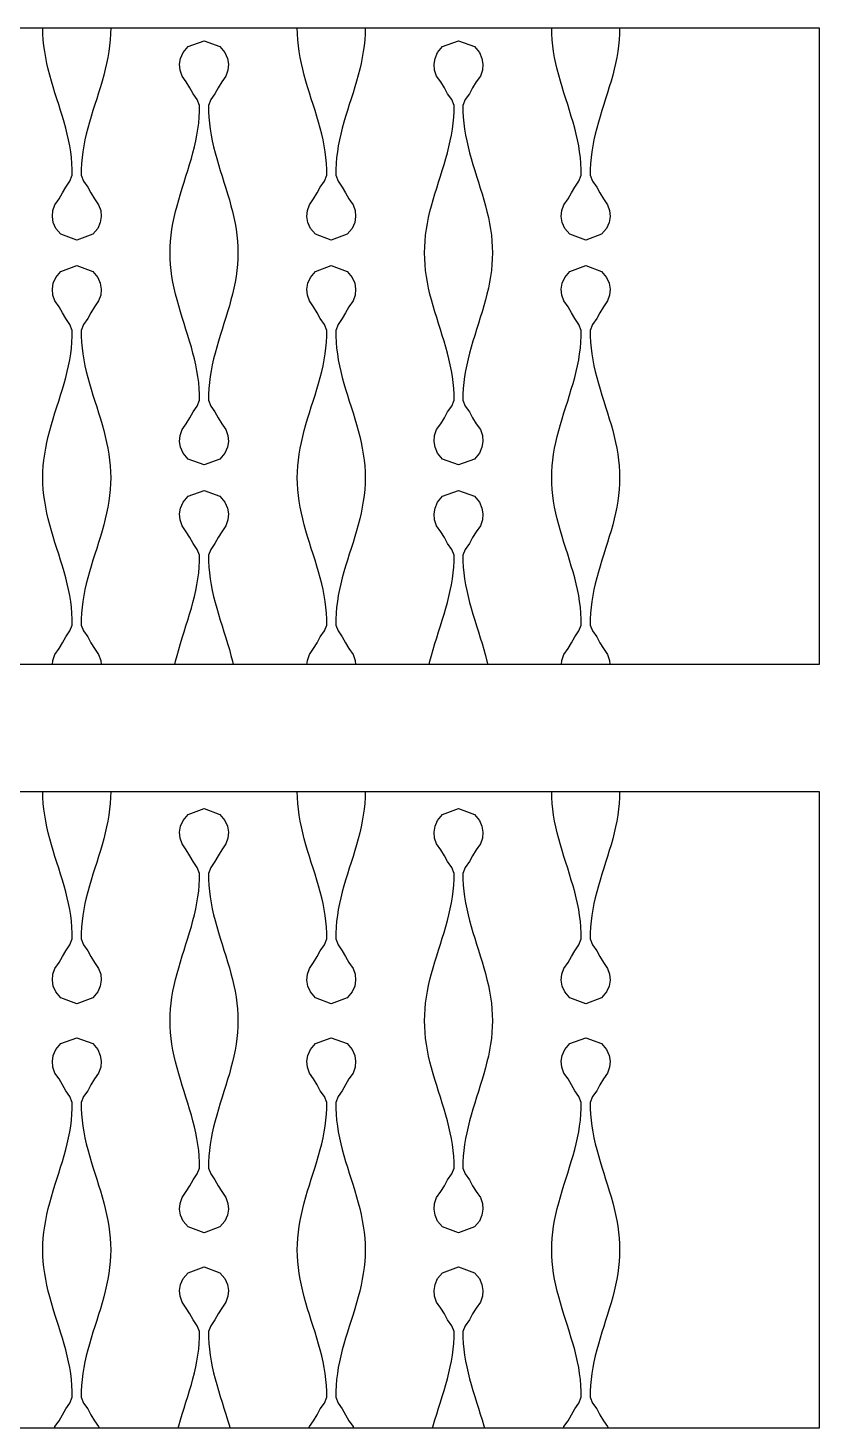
# Model space of a CAD drawing. Header units: millimetres. Extents: x 0 to 70, y 0 to 174.
# Drawn here: x 32.7 to 70, y 108 to 174 of the extents above; entities that cross this region are included whole.
import ezdxf

# ---------------------------------------------------------------- set-up
doc = ezdxf.new("R2010")
doc.units = ezdxf.units.MM
doc.layers.add('CUT', color=1, linetype='CONTINUOUS')

msp = doc.modelspace()

# ---------------------------------------------------------------- linework, layer by layer
at = {"layer": 'CUT'}
for points in [[(0, 174), (70, 174), (70, 144), (0, 144), (0, 174)], [(36.6, 174), (36.6, 174), (36.5944, 173.7222), (36.5778, 173.4444), (36.5504, 173.1667), (36.5126, 172.8889), (36.465, 172.6111), (36.4085, 172.3333), (36.3439, 172.0556), (36.2722, 171.7778), (36.1947, 171.5), (36.1124, 171.2222), (36.0269, 170.9444), (35.9394, 170.6667), (35.8513, 170.3889), (35.764, 170.1111), (35.679, 169.8333), (35.5976, 169.5556), (35.5211, 169.2778), (35.4508, 169), (35.3877, 168.7222), (35.3329, 168.4444), (35.2872, 168.1667), (35.2514, 167.8889), (35.2261, 167.6111), (35.2116, 167.3333), (35.2113, 167.0556), (35.3207, 166.7778), (35.5161, 166.5), (35.6671, 166.2222), (35.8361, 165.9444), (36.0306, 165.6667), (36.1274, 165.3889), (36.1513, 165.1111), (36.107, 164.8333), (35.9856, 164.5556), (35.7502, 164.2778), (35, 164), (35, 164), (34.2498, 164.2778), (34.0144, 164.5556), (33.893, 164.8333), (33.8487, 165.1111), (33.8726, 165.3889), (33.9694, 165.6667), (34.1639, 165.9444), (34.3329, 166.2222), (34.4839, 166.5), (34.6793, 166.7778), (34.7887, 167.0556), (34.7884, 167.3333), (34.7739, 167.6111), (34.7486, 167.8889), (34.7128, 168.1667), (34.6671, 168.4444), (34.6123, 168.7222), (34.5492, 169), (34.4789, 169.2778), (34.4024, 169.5556), (34.321, 169.8333), (34.236, 170.1111), (34.1487, 170.3889), (34.0606, 170.6667), (33.9731, 170.9444), (33.8876, 171.2222), (33.8053, 171.5), (33.7278, 171.7778), (33.6561, 172.0556), (33.5915, 172.3333), (33.535, 172.6111), (33.4874, 172.8889), (33.4496, 173.1667), (33.4222, 173.4444), (33.4056, 173.7222), (33.4, 174), (33.4, 174)], [(48.6, 174), (48.6, 174), (48.5944, 173.7222), (48.5778, 173.4444), (48.5504, 173.1667), (48.5126, 172.8889), (48.465, 172.6111), (48.4085, 172.3333), (48.3439, 172.0556), (48.2722, 171.7778), (48.1947, 171.5), (48.1124, 171.2222), (48.0269, 170.9444), (47.9394, 170.6667), (47.8513, 170.3889), (47.764, 170.1111), (47.679, 169.8333), (47.5976, 169.5556), (47.5211, 169.2778), (47.4508, 169), (47.3877, 168.7222), (47.3329, 168.4444), (47.2872, 168.1667), (47.2514, 167.8889), (47.2261, 167.6111), (47.2116, 167.3333), (47.2113, 167.0556), (47.3207, 166.7778), (47.5161, 166.5), (47.6671, 166.2222), (47.8361, 165.9444), (48.0306, 165.6667), (48.1274, 165.3889), (48.1513, 165.1111), (48.107, 164.8333), (47.9856, 164.5556), (47.7502, 164.2778), (47, 164), (47, 164), (46.2498, 164.2778), (46.0144, 164.5556), (45.893, 164.8333), (45.8487, 165.1111), (45.8726, 165.3889), (45.9694, 165.6667), (46.1639, 165.9444), (46.3329, 166.2222), (46.4839, 166.5), (46.6793, 166.7778), (46.7887, 167.0556), (46.7884, 167.3333), (46.7739, 167.6111), (46.7486, 167.8889), (46.7128, 168.1667), (46.6671, 168.4444), (46.6123, 168.7222), (46.5492, 169), (46.4789, 169.2778), (46.4024, 169.5556), (46.321, 169.8333), (46.236, 170.1111), (46.1487, 170.3889), (46.0606, 170.6667), (45.9731, 170.9444), (45.8876, 171.2222), (45.8053, 171.5), (45.7278, 171.7778), (45.6561, 172.0556), (45.5915, 172.3333), (45.535, 172.6111), (45.4874, 172.8889), (45.4496, 173.1667), (45.4222, 173.4444), (45.4056, 173.7222), (45.4, 174), (45.4, 174)], [(60.6, 174), (60.6, 174), (60.5944, 173.7222), (60.5778, 173.4444), (60.5504, 173.1667), (60.5126, 172.8889), (60.465, 172.6111), (60.4085, 172.3333), (60.3439, 172.0556), (60.2722, 171.7778), (60.1947, 171.5), (60.1124, 171.2222), (60.0269, 170.9444), (59.9394, 170.6667), (59.8513, 170.3889), (59.764, 170.1111), (59.679, 169.8333), (59.5976, 169.5556), (59.5211, 169.2778), (59.4508, 169), (59.3877, 168.7222), (59.3329, 168.4444), (59.2872, 168.1667), (59.2514, 167.8889), (59.2261, 167.6111), (59.2116, 167.3333), (59.2113, 167.0556), (59.3207, 166.7778), (59.5161, 166.5), (59.6671, 166.2222), (59.8361, 165.9444), (60.0306, 165.6667), (60.1274, 165.3889), (60.1513, 165.1111), (60.107, 164.8333), (59.9856, 164.5556), (59.7502, 164.2778), (59, 164), (59, 164), (58.2498, 164.2778), (58.0144, 164.5556), (57.893, 164.8333), (57.8487, 165.1111), (57.8726, 165.3889), (57.9694, 165.6667), (58.1639, 165.9444), (58.3329, 166.2222), (58.4839, 166.5), (58.6793, 166.7778), (58.7887, 167.0556), (58.7884, 167.3333), (58.7739, 167.6111), (58.7486, 167.8889), (58.7128, 168.1667), (58.6671, 168.4444), (58.6123, 168.7222), (58.5492, 169), (58.4789, 169.2778), (58.4024, 169.5556), (58.321, 169.8333), (58.236, 170.1111), (58.1487, 170.3889), (58.0606, 170.6667), (57.9731, 170.9444), (57.8876, 171.2222), (57.8053, 171.5), (57.7278, 171.7778), (57.6561, 172.0556), (57.5915, 172.3333), (57.535, 172.6111), (57.4874, 172.8889), (57.4496, 173.1667), (57.4222, 173.4444), (57.4056, 173.7222), (57.4, 174), (57.4, 174)], [(41, 173.4), (41.7502, 173.1222), (41.9856, 172.8444), (42.107, 172.5667), (42.1513, 172.2889), (42.1274, 172.0111), (42.0306, 171.7333), (41.8361, 171.4556), (41.6671, 171.1778), (41.5161, 170.9), (41.3207, 170.6222), (41.2113, 170.3444), (41.2116, 170.0667), (41.2261, 169.7889), (41.2514, 169.5111), (41.2872, 169.2333), (41.3329, 168.9556), (41.3877, 168.6778), (41.4508, 168.4), (41.5211, 168.1222), (41.5976, 167.8444), (41.679, 167.5667), (41.764, 167.2889), (41.8513, 167.0111), (41.9394, 166.7333), (42.0269, 166.4556), (42.1124, 166.1778), (42.1947, 165.9), (42.2722, 165.6222), (42.3439, 165.3444), (42.4085, 165.0667), (42.465, 164.7889), (42.5126, 164.5111), (42.5504, 164.2333), (42.5778, 163.9556), (42.5944, 163.6778), (42.6, 163.4), (42.5944, 163.1222), (42.5778, 162.8444), (42.5504, 162.5667), (42.5126, 162.2889), (42.465, 162.0111), (42.4085, 161.7333), (42.3439, 161.4556), (42.2722, 161.1778), (42.1947, 160.9), (42.1124, 160.6222), (42.0269, 160.3444), (41.9394, 160.0667), (41.8513, 159.7889), (41.764, 159.5111), (41.679, 159.2333), (41.5976, 158.9556), (41.5211, 158.6778), (41.4508, 158.4), (41.3877, 158.1222), (41.3329, 157.8444), (41.2872, 157.5667), (41.2514, 157.2889), (41.2261, 157.0111), (41.2116, 156.7333), (41.2113, 156.4556), (41.3207, 156.1778), (41.5161, 155.9), (41.6671, 155.6222), (41.8361, 155.3444), (42.0306, 155.0667), (42.1274, 154.7889), (42.1513, 154.5111), (42.107, 154.2333), (41.9856, 153.9556), (41.7502, 153.6778), (41, 153.4), (41, 153.4), (40.2498, 153.6778), (40.0144, 153.9556), (39.893, 154.2333), (39.8487, 154.5111), (39.8726, 154.7889), (39.9694, 155.0667), (40.1639, 155.3444), (40.3329, 155.6222), (40.4839, 155.9), (40.6793, 156.1778), (40.7887, 156.4556), (40.7884, 156.7333), (40.7739, 157.0111), (40.7486, 157.2889), (40.7128, 157.5667), (40.6671, 157.8444), (40.6123, 158.1222), (40.5492, 158.4), (40.4789, 158.6778), (40.4024, 158.9556), (40.321, 159.2333), (40.236, 159.5111), (40.1487, 159.7889), (40.0606, 160.0667), (39.9731, 160.3444), (39.8876, 160.6222), (39.8053, 160.9), (39.7278, 161.1778), (39.6561, 161.4556), (39.5915, 161.7333), (39.535, 162.0111), (39.4874, 162.2889), (39.4496, 162.5667), (39.4222, 162.8444), (39.4056, 163.1222), (39.4, 163.4), (39.4056, 163.6778), (39.4222, 163.9556), (39.4496, 164.2333), (39.4874, 164.5111), (39.535, 164.7889), (39.5915, 165.0667), (39.6561, 165.3444), (39.7278, 165.6222), (39.8053, 165.9), (39.8876, 166.1778), (39.9731, 166.4556), (40.0606, 166.7333), (40.1487, 167.0111), (40.236, 167.2889), (40.321, 167.5667), (40.4024, 167.8444), (40.4789, 168.1222), (40.5492, 168.4), (40.6123, 168.6778), (40.6671, 168.9556), (40.7128, 169.2333), (40.7486, 169.5111), (40.7739, 169.7889), (40.7884, 170.0667), (40.7887, 170.3444), (40.6793, 170.6222), (40.4839, 170.9), (40.3329, 171.1778), (40.1639, 171.4556), (39.9694, 171.7333), (39.8726, 172.0111), (39.8487, 172.2889), (39.893, 172.5667), (40.0144, 172.8444), (40.2498, 173.1222), (41, 173.4), (41, 173.4)], [(53, 173.4), (53.7502, 173.1222), (53.9856, 172.8444), (54.107, 172.5667), (54.1513, 172.2889), (54.1274, 172.0111), (54.0306, 171.7333), (53.8361, 171.4556), (53.6671, 171.1778), (53.5161, 170.9), (53.3207, 170.6222), (53.2113, 170.3444), (53.2116, 170.0667), (53.2261, 169.7889), (53.2514, 169.5111), (53.2872, 169.2333), (53.3329, 168.9556), (53.3877, 168.6778), (53.4508, 168.4), (53.5211, 168.1222), (53.5976, 167.8444), (53.679, 167.5667), (53.764, 167.2889), (53.8513, 167.0111), (53.9394, 166.7333), (54.0269, 166.4556), (54.1124, 166.1778), (54.1947, 165.9), (54.2722, 165.6222), (54.3439, 165.3444), (54.4085, 165.0667), (54.465, 164.7889), (54.5126, 164.5111), (54.5504, 164.2333), (54.5778, 163.9556), (54.5944, 163.6778), (54.6, 163.4), (54.5944, 163.1222), (54.5778, 162.8444), (54.5504, 162.5667), (54.5126, 162.2889), (54.465, 162.0111), (54.4085, 161.7333), (54.3439, 161.4556), (54.2722, 161.1778), (54.1947, 160.9), (54.1124, 160.6222), (54.0269, 160.3444), (53.9394, 160.0667), (53.8513, 159.7889), (53.764, 159.5111), (53.679, 159.2333), (53.5976, 158.9556), (53.5211, 158.6778), (53.4508, 158.4), (53.3877, 158.1222), (53.3329, 157.8444), (53.2872, 157.5667), (53.2514, 157.2889), (53.2261, 157.0111), (53.2116, 156.7333), (53.2113, 156.4556), (53.3207, 156.1778), (53.5161, 155.9), (53.6671, 155.6222), (53.8361, 155.3444), (54.0306, 155.0667), (54.1274, 154.7889), (54.1513, 154.5111), (54.107, 154.2333), (53.9856, 153.9556), (53.7502, 153.6778), (53, 153.4), (53, 153.4), (52.2498, 153.6778), (52.0144, 153.9556), (51.893, 154.2333), (51.8487, 154.5111), (51.8726, 154.7889), (51.9694, 155.0667), (52.1639, 155.3444), (52.3329, 155.6222), (52.4839, 155.9), (52.6793, 156.1778), (52.7887, 156.4556), (52.7884, 156.7333), (52.7739, 157.0111), (52.7486, 157.2889), (52.7128, 157.5667), (52.6671, 157.8444), (52.6123, 158.1222), (52.5492, 158.4), (52.4789, 158.6778), (52.4024, 158.9556), (52.321, 159.2333), (52.236, 159.5111), (52.1487, 159.7889), (52.0606, 160.0667), (51.9731, 160.3444), (51.8876, 160.6222), (51.8053, 160.9), (51.7278, 161.1778), (51.6561, 161.4556), (51.5915, 161.7333), (51.535, 162.0111), (51.4874, 162.2889), (51.4496, 162.5667), (51.4222, 162.8444), (51.4056, 163.1222), (51.4, 163.4), (51.4056, 163.6778), (51.4222, 163.9556), (51.4496, 164.2333), (51.4874, 164.5111), (51.535, 164.7889), (51.5915, 165.0667), (51.6561, 165.3444), (51.7278, 165.6222), (51.8053, 165.9), (51.8876, 166.1778), (51.9731, 166.4556), (52.0606, 166.7333), (52.1487, 167.0111), (52.236, 167.2889), (52.321, 167.5667), (52.4024, 167.8444), (52.4789, 168.1222), (52.5492, 168.4), (52.6123, 168.6778), (52.6671, 168.9556), (52.7128, 169.2333), (52.7486, 169.5111), (52.7739, 169.7889), (52.7884, 170.0667), (52.7887, 170.3444), (52.6793, 170.6222), (52.4839, 170.9), (52.3329, 171.1778), (52.1639, 171.4556), (51.9694, 171.7333), (51.8726, 172.0111), (51.8487, 172.2889), (51.893, 172.5667), (52.0144, 172.8444), (52.2498, 173.1222), (53, 173.4), (53, 173.4)], [(33.8564, 144), (33.8726, 144.1889), (33.9694, 144.4667), (34.1639, 144.7444), (34.3329, 145.0222), (34.4839, 145.3), (34.6793, 145.5778), (34.7887, 145.8556), (34.7884, 146.1333), (34.7739, 146.4111), (34.7486, 146.6889), (34.7128, 146.9667), (34.6671, 147.2444), (34.6123, 147.5222), (34.5492, 147.8), (34.4789, 148.0778), (34.4024, 148.3556), (34.321, 148.6333), (34.236, 148.9111), (34.1487, 149.1889), (34.0606, 149.4667), (33.9731, 149.7444), (33.8876, 150.0222), (33.8053, 150.3), (33.7278, 150.5778), (33.6561, 150.8556), (33.5915, 151.1333), (33.535, 151.4111), (33.4874, 151.6889), (33.4496, 151.9667), (33.4222, 152.2444), (33.4056, 152.5222), (33.4, 152.8), (33.4056, 153.0778), (33.4222, 153.3556), (33.4496, 153.6333), (33.4874, 153.9111), (33.535, 154.1889), (33.5915, 154.4667), (33.6561, 154.7444), (33.7278, 155.0222), (33.8053, 155.3), (33.8876, 155.5778), (33.9731, 155.8556), (34.0606, 156.1333), (34.1487, 156.4111), (34.236, 156.6889), (34.321, 156.9667), (34.4024, 157.2444), (34.4789, 157.5222), (34.5492, 157.8), (34.6123, 158.0778), (34.6671, 158.3556), (34.7128, 158.6333), (34.7486, 158.9111), (34.7739, 159.1889), (34.7884, 159.4667), (34.7887, 159.7444), (34.6793, 160.0222), (34.4839, 160.3), (34.3329, 160.5778), (34.1639, 160.8556), (33.9694, 161.1333), (33.8726, 161.4111), (33.8487, 161.6889), (33.893, 161.9667), (34.0144, 162.2444), (34.2498, 162.5222), (35, 162.8), (35, 162.8)], [(35, 162.8), (35.7502, 162.5222), (35.9856, 162.2444), (36.107, 161.9667), (36.1513, 161.6889), (36.1274, 161.4111), (36.0306, 161.1333), (35.8361, 160.8556), (35.6671, 160.5778), (35.5161, 160.3), (35.3207, 160.0222), (35.2113, 159.7444), (35.2116, 159.4667), (35.2261, 159.1889), (35.2514, 158.9111), (35.2872, 158.6333), (35.3329, 158.3556), (35.3877, 158.0778), (35.4508, 157.8), (35.5211, 157.5222), (35.5976, 157.2444), (35.679, 156.9667), (35.764, 156.6889), (35.8513, 156.4111), (35.9394, 156.1333), (36.0269, 155.8556), (36.1124, 155.5778), (36.1947, 155.3), (36.2722, 155.0222), (36.3439, 154.7444), (36.4085, 154.4667), (36.465, 154.1889), (36.5126, 153.9111), (36.5504, 153.6333), (36.5778, 153.3556), (36.5944, 153.0778), (36.6, 152.8), (36.5944, 152.5222), (36.5778, 152.2444), (36.5504, 151.9667), (36.5126, 151.6889), (36.465, 151.4111), (36.4085, 151.1333), (36.3439, 150.8556), (36.2722, 150.5778), (36.1947, 150.3), (36.1124, 150.0222), (36.0269, 149.7444), (35.9394, 149.4667), (35.8513, 149.1889), (35.764, 148.9111), (35.679, 148.6333), (35.5976, 148.3556), (35.5211, 148.0778), (35.4508, 147.8), (35.3877, 147.5222), (35.3329, 147.2444), (35.2872, 146.9667), (35.2514, 146.6889), (35.2261, 146.4111), (35.2116, 146.1333), (35.2113, 145.8556), (35.3207, 145.5778), (35.5161, 145.3), (35.6671, 145.0222), (35.8361, 144.7444), (36.0306, 144.4667), (36.1274, 144.1889), (36.1436, 144)], [(45.8564, 144), (45.8726, 144.1889), (45.9694, 144.4667), (46.1639, 144.7444), (46.3329, 145.0222), (46.4839, 145.3), (46.6793, 145.5778), (46.7887, 145.8556), (46.7884, 146.1333), (46.7739, 146.4111), (46.7486, 146.6889), (46.7128, 146.9667), (46.6671, 147.2444), (46.6123, 147.5222), (46.5492, 147.8), (46.4789, 148.0778), (46.4024, 148.3556), (46.321, 148.6333), (46.236, 148.9111), (46.1487, 149.1889), (46.0606, 149.4667), (45.9731, 149.7444), (45.8876, 150.0222), (45.8053, 150.3), (45.7278, 150.5778), (45.6561, 150.8556), (45.5915, 151.1333), (45.535, 151.4111), (45.4874, 151.6889), (45.4496, 151.9667), (45.4222, 152.2444), (45.4056, 152.5222), (45.4, 152.8), (45.4056, 153.0778), (45.4222, 153.3556), (45.4496, 153.6333), (45.4874, 153.9111), (45.535, 154.1889), (45.5915, 154.4667), (45.6561, 154.7444), (45.7278, 155.0222), (45.8053, 155.3), (45.8876, 155.5778), (45.9731, 155.8556), (46.0606, 156.1333), (46.1487, 156.4111), (46.236, 156.6889), (46.321, 156.9667), (46.4024, 157.2444), (46.4789, 157.5222), (46.5492, 157.8), (46.6123, 158.0778), (46.6671, 158.3556), (46.7128, 158.6333), (46.7486, 158.9111), (46.7739, 159.1889), (46.7884, 159.4667), (46.7887, 159.7444), (46.6793, 160.0222), (46.4839, 160.3), (46.3329, 160.5778), (46.1639, 160.8556), (45.9694, 161.1333), (45.8726, 161.4111), (45.8487, 161.6889), (45.893, 161.9667), (46.0144, 162.2444), (46.2498, 162.5222), (47, 162.8), (47, 162.8)], [(47, 162.8), (47.7502, 162.5222), (47.9856, 162.2444), (48.107, 161.9667), (48.1513, 161.6889), (48.1274, 161.4111), (48.0306, 161.1333), (47.8361, 160.8556), (47.6671, 160.5778), (47.5161, 160.3), (47.3207, 160.0222), (47.2113, 159.7444), (47.2116, 159.4667), (47.2261, 159.1889), (47.2514, 158.9111), (47.2872, 158.6333), (47.3329, 158.3556), (47.3877, 158.0778), (47.4508, 157.8), (47.5211, 157.5222), (47.5976, 157.2444), (47.679, 156.9667), (47.764, 156.6889), (47.8513, 156.4111), (47.9394, 156.1333), (48.0269, 155.8556), (48.1124, 155.5778), (48.1947, 155.3), (48.2722, 155.0222), (48.3439, 154.7444), (48.4085, 154.4667), (48.465, 154.1889), (48.5126, 153.9111), (48.5504, 153.6333), (48.5778, 153.3556), (48.5944, 153.0778), (48.6, 152.8), (48.5944, 152.5222), (48.5778, 152.2444), (48.5504, 151.9667), (48.5126, 151.6889), (48.465, 151.4111), (48.4085, 151.1333), (48.3439, 150.8556), (48.2722, 150.5778), (48.1947, 150.3), (48.1124, 150.0222), (48.0269, 149.7444), (47.9394, 149.4667), (47.8513, 149.1889), (47.764, 148.9111), (47.679, 148.6333), (47.5976, 148.3556), (47.5211, 148.0778), (47.4508, 147.8), (47.3877, 147.5222), (47.3329, 147.2444), (47.2872, 146.9667), (47.2514, 146.6889), (47.2261, 146.4111), (47.2116, 146.1333), (47.2113, 145.8556), (47.3207, 145.5778), (47.5161, 145.3), (47.6671, 145.0222), (47.8361, 144.7444), (48.0306, 144.4667), (48.1274, 144.1889), (48.1436, 144)], [(57.8564, 144), (57.8726, 144.1889), (57.9694, 144.4667), (58.1639, 144.7444), (58.3329, 145.0222), (58.4839, 145.3), (58.6793, 145.5778), (58.7887, 145.8556), (58.7884, 146.1333), (58.7739, 146.4111), (58.7486, 146.6889), (58.7128, 146.9667), (58.6671, 147.2444), (58.6123, 147.5222), (58.5492, 147.8), (58.4789, 148.0778), (58.4024, 148.3556), (58.321, 148.6333), (58.236, 148.9111), (58.1487, 149.1889), (58.0606, 149.4667), (57.9731, 149.7444), (57.8876, 150.0222), (57.8053, 150.3), (57.7278, 150.5778), (57.6561, 150.8556), (57.5915, 151.1333), (57.535, 151.4111), (57.4874, 151.6889), (57.4496, 151.9667), (57.4222, 152.2444), (57.4056, 152.5222), (57.4, 152.8), (57.4056, 153.0778), (57.4222, 153.3556), (57.4496, 153.6333), (57.4874, 153.9111), (57.535, 154.1889), (57.5915, 154.4667), (57.6561, 154.7444), (57.7278, 155.0222), (57.8053, 155.3), (57.8876, 155.5778), (57.9731, 155.8556), (58.0606, 156.1333), (58.1487, 156.4111), (58.236, 156.6889), (58.321, 156.9667), (58.4024, 157.2444), (58.4789, 157.5222), (58.5492, 157.8), (58.6123, 158.0778), (58.6671, 158.3556), (58.7128, 158.6333), (58.7486, 158.9111), (58.7739, 159.1889), (58.7884, 159.4667), (58.7887, 159.7444), (58.6793, 160.0222), (58.4839, 160.3), (58.3329, 160.5778), (58.1639, 160.8556), (57.9694, 161.1333), (57.8726, 161.4111), (57.8487, 161.6889), (57.893, 161.9667), (58.0144, 162.2444), (58.2498, 162.5222), (59, 162.8), (59, 162.8)], [(59, 162.8), (59.7502, 162.5222), (59.9856, 162.2444), (60.107, 161.9667), (60.1513, 161.6889), (60.1274, 161.4111), (60.0306, 161.1333), (59.8361, 160.8556), (59.6671, 160.5778), (59.5161, 160.3), (59.3207, 160.0222), (59.2113, 159.7444), (59.2116, 159.4667), (59.2261, 159.1889), (59.2514, 158.9111), (59.2872, 158.6333), (59.3329, 158.3556), (59.3877, 158.0778), (59.4508, 157.8), (59.5211, 157.5222), (59.5976, 157.2444), (59.679, 156.9667), (59.764, 156.6889), (59.8513, 156.4111), (59.9394, 156.1333), (60.0269, 155.8556), (60.1124, 155.5778), (60.1947, 155.3), (60.2722, 155.0222), (60.3439, 154.7444), (60.4085, 154.4667), (60.465, 154.1889), (60.5126, 153.9111), (60.5504, 153.6333), (60.5778, 153.3556), (60.5944, 153.0778), (60.6, 152.8), (60.5944, 152.5222), (60.5778, 152.2444), (60.5504, 151.9667), (60.5126, 151.6889), (60.465, 151.4111), (60.4085, 151.1333), (60.3439, 150.8556), (60.2722, 150.5778), (60.1947, 150.3), (60.1124, 150.0222), (60.0269, 149.7444), (59.9394, 149.4667), (59.8513, 149.1889), (59.764, 148.9111), (59.679, 148.6333), (59.5976, 148.3556), (59.5211, 148.0778), (59.4508, 147.8), (59.3877, 147.5222), (59.3329, 147.2444), (59.2872, 146.9667), (59.2514, 146.6889), (59.2261, 146.4111), (59.2116, 146.1333), (59.2113, 145.8556), (59.3207, 145.5778), (59.5161, 145.3), (59.6671, 145.0222), (59.8361, 144.7444), (60.0306, 144.4667), (60.1274, 144.1889), (60.1436, 144)], [(39.6225, 144), (39.6561, 144.1444), (39.7278, 144.4222), (39.8053, 144.7), (39.8876, 144.9778), (39.9731, 145.2556), (40.0606, 145.5333), (40.1487, 145.8111), (40.236, 146.0889), (40.321, 146.3667), (40.4024, 146.6444), (40.4789, 146.9222), (40.5492, 147.2), (40.6123, 147.4778), (40.6671, 147.7556), (40.7128, 148.0333), (40.7486, 148.3111), (40.7739, 148.5889), (40.7884, 148.8667), (40.7887, 149.1444), (40.6793, 149.4222), (40.4839, 149.7), (40.3329, 149.9778), (40.1639, 150.2556), (39.9694, 150.5333), (39.8726, 150.8111), (39.8487, 151.0889), (39.893, 151.3667), (40.0144, 151.6444), (40.2498, 151.9222), (41, 152.2), (41, 152.2)], [(41, 152.2), (41.7502, 151.9222), (41.9856, 151.6444), (42.107, 151.3667), (42.1513, 151.0889), (42.1274, 150.8111), (42.0306, 150.5333), (41.8361, 150.2556), (41.6671, 149.9778), (41.5161, 149.7), (41.3207, 149.4222), (41.2113, 149.1444), (41.2116, 148.8667), (41.2261, 148.5889), (41.2514, 148.3111), (41.2872, 148.0333), (41.3329, 147.7556), (41.3877, 147.4778), (41.4508, 147.2), (41.5211, 146.9222), (41.5976, 146.6444), (41.679, 146.3667), (41.764, 146.0889), (41.8513, 145.8111), (41.9394, 145.5333), (42.0269, 145.2556), (42.1124, 144.9778), (42.1947, 144.7), (42.2722, 144.4222), (42.3439, 144.1444), (42.3775, 144)], [(51.6225, 144), (51.6561, 144.1444), (51.7278, 144.4222), (51.8053, 144.7), (51.8876, 144.9778), (51.9731, 145.2556), (52.0606, 145.5333), (52.1487, 145.8111), (52.236, 146.0889), (52.321, 146.3667), (52.4024, 146.6444), (52.4789, 146.9222), (52.5492, 147.2), (52.6123, 147.4778), (52.6671, 147.7556), (52.7128, 148.0333), (52.7486, 148.3111), (52.7739, 148.5889), (52.7884, 148.8667), (52.7887, 149.1444), (52.6793, 149.4222), (52.4839, 149.7), (52.3329, 149.9778), (52.1639, 150.2556), (51.9694, 150.5333), (51.8726, 150.8111), (51.8487, 151.0889), (51.893, 151.3667), (52.0144, 151.6444), (52.2498, 151.9222), (53, 152.2), (53, 152.2)], [(53, 152.2), (53.7502, 151.9222), (53.9856, 151.6444), (54.107, 151.3667), (54.1513, 151.0889), (54.1274, 150.8111), (54.0306, 150.5333), (53.8361, 150.2556), (53.6671, 149.9778), (53.5161, 149.7), (53.3207, 149.4222), (53.2113, 149.1444), (53.2116, 148.8667), (53.2261, 148.5889), (53.2514, 148.3111), (53.2872, 148.0333), (53.3329, 147.7556), (53.3877, 147.4778), (53.4508, 147.2), (53.5211, 146.9222), (53.5976, 146.6444), (53.679, 146.3667), (53.764, 146.0889), (53.8513, 145.8111), (53.9394, 145.5333), (54.0269, 145.2556), (54.1124, 144.9778), (54.1947, 144.7), (54.2722, 144.4222), (54.3439, 144.1444), (54.3775, 144)], [(0, 138), (70, 138), (70, 108), (0, 108), (0, 138)], [(36.6, 138), (36.6, 138), (36.5944, 137.7222), (36.5778, 137.4444), (36.5504, 137.1667), (36.5126, 136.8889), (36.465, 136.6111), (36.4085, 136.3333), (36.3439, 136.0556), (36.2722, 135.7778), (36.1947, 135.5), (36.1124, 135.2222), (36.0269, 134.9444), (35.9394, 134.6667), (35.8513, 134.3889), (35.764, 134.1111), (35.679, 133.8333), (35.5976, 133.5556), (35.5211, 133.2778), (35.4508, 133), (35.3877, 132.7222), (35.3329, 132.4444), (35.2872, 132.1667), (35.2514, 131.8889), (35.2261, 131.6111), (35.2116, 131.3333), (35.2113, 131.0556), (35.3207, 130.7778), (35.5161, 130.5), (35.6671, 130.2222), (35.8361, 129.9444), (36.0306, 129.6667), (36.1274, 129.3889), (36.1513, 129.1111), (36.107, 128.8333), (35.9856, 128.5556), (35.7502, 128.2778), (35, 128), (35, 128), (34.2498, 128.2778), (34.0144, 128.5556), (33.893, 128.8333), (33.8487, 129.1111), (33.8726, 129.3889), (33.9694, 129.6667), (34.1639, 129.9444), (34.3329, 130.2222), (34.4839, 130.5), (34.6793, 130.7778), (34.7887, 131.0556), (34.7884, 131.3333), (34.7739, 131.6111), (34.7486, 131.8889), (34.7128, 132.1667), (34.6671, 132.4444), (34.6123, 132.7222), (34.5492, 133), (34.4789, 133.2778), (34.4024, 133.5556), (34.321, 133.8333), (34.236, 134.1111), (34.1487, 134.3889), (34.0606, 134.6667), (33.9731, 134.9444), (33.8876, 135.2222), (33.8053, 135.5), (33.7278, 135.7778), (33.6561, 136.0556), (33.5915, 136.3333), (33.535, 136.6111), (33.4874, 136.8889), (33.4496, 137.1667), (33.4222, 137.4444), (33.4056, 137.7222), (33.4, 138), (33.4, 138)], [(48.6, 138), (48.6, 138), (48.5944, 137.7222), (48.5778, 137.4444), (48.5504, 137.1667), (48.5126, 136.8889), (48.465, 136.6111), (48.4085, 136.3333), (48.3439, 136.0556), (48.2722, 135.7778), (48.1947, 135.5), (48.1124, 135.2222), (48.0269, 134.9444), (47.9394, 134.6667), (47.8513, 134.3889), (47.764, 134.1111), (47.679, 133.8333), (47.5976, 133.5556), (47.5211, 133.2778), (47.4508, 133), (47.3877, 132.7222), (47.3329, 132.4444), (47.2872, 132.1667), (47.2514, 131.8889), (47.2261, 131.6111), (47.2116, 131.3333), (47.2113, 131.0556), (47.3207, 130.7778), (47.5161, 130.5), (47.6671, 130.2222), (47.8361, 129.9444), (48.0306, 129.6667), (48.1274, 129.3889), (48.1513, 129.1111), (48.107, 128.8333), (47.9856, 128.5556), (47.7502, 128.2778), (47, 128), (47, 128), (46.2498, 128.2778), (46.0144, 128.5556), (45.893, 128.8333), (45.8487, 129.1111), (45.8726, 129.3889), (45.9694, 129.6667), (46.1639, 129.9444), (46.3329, 130.2222), (46.4839, 130.5), (46.6793, 130.7778), (46.7887, 131.0556), (46.7884, 131.3333), (46.7739, 131.6111), (46.7486, 131.8889), (46.7128, 132.1667), (46.6671, 132.4444), (46.6123, 132.7222), (46.5492, 133), (46.4789, 133.2778), (46.4024, 133.5556), (46.321, 133.8333), (46.236, 134.1111), (46.1487, 134.3889), (46.0606, 134.6667), (45.9731, 134.9444), (45.8876, 135.2222), (45.8053, 135.5), (45.7278, 135.7778), (45.6561, 136.0556), (45.5915, 136.3333), (45.535, 136.6111), (45.4874, 136.8889), (45.4496, 137.1667), (45.4222, 137.4444), (45.4056, 137.7222), (45.4, 138), (45.4, 138)], [(60.6, 138), (60.6, 138), (60.5944, 137.7222), (60.5778, 137.4444), (60.5504, 137.1667), (60.5126, 136.8889), (60.465, 136.6111), (60.4085, 136.3333), (60.3439, 136.0556), (60.2722, 135.7778), (60.1947, 135.5), (60.1124, 135.2222), (60.0269, 134.9444), (59.9394, 134.6667), (59.8513, 134.3889), (59.764, 134.1111), (59.679, 133.8333), (59.5976, 133.5556), (59.5211, 133.2778), (59.4508, 133), (59.3877, 132.7222), (59.3329, 132.4444), (59.2872, 132.1667), (59.2514, 131.8889), (59.2261, 131.6111), (59.2116, 131.3333), (59.2113, 131.0556), (59.3207, 130.7778), (59.5161, 130.5), (59.6671, 130.2222), (59.8361, 129.9444), (60.0306, 129.6667), (60.1274, 129.3889), (60.1513, 129.1111), (60.107, 128.8333), (59.9856, 128.5556), (59.7502, 128.2778), (59, 128), (59, 128), (58.2498, 128.2778), (58.0144, 128.5556), (57.893, 128.8333), (57.8487, 129.1111), (57.8726, 129.3889), (57.9694, 129.6667), (58.1639, 129.9444), (58.3329, 130.2222), (58.4839, 130.5), (58.6793, 130.7778), (58.7887, 131.0556), (58.7884, 131.3333), (58.7739, 131.6111), (58.7486, 131.8889), (58.7128, 132.1667), (58.6671, 132.4444), (58.6123, 132.7222), (58.5492, 133), (58.4789, 133.2778), (58.4024, 133.5556), (58.321, 133.8333), (58.236, 134.1111), (58.1487, 134.3889), (58.0606, 134.6667), (57.9731, 134.9444), (57.8876, 135.2222), (57.8053, 135.5), (57.7278, 135.7778), (57.6561, 136.0556), (57.5915, 136.3333), (57.535, 136.6111), (57.4874, 136.8889), (57.4496, 137.1667), (57.4222, 137.4444), (57.4056, 137.7222), (57.4, 138), (57.4, 138)], [(41, 137.2), (41.7502, 136.9222), (41.9856, 136.6444), (42.107, 136.3667), (42.1513, 136.0889), (42.1274, 135.8111), (42.0306, 135.5333), (41.8361, 135.2556), (41.6671, 134.9778), (41.5161, 134.7), (41.3207, 134.4222), (41.2113, 134.1444), (41.2116, 133.8667), (41.2261, 133.5889), (41.2514, 133.3111), (41.2872, 133.0333), (41.3329, 132.7556), (41.3877, 132.4778), (41.4508, 132.2), (41.5211, 131.9222), (41.5976, 131.6444), (41.679, 131.3667), (41.764, 131.0889), (41.8513, 130.8111), (41.9394, 130.5333), (42.0269, 130.2556), (42.1124, 129.9778), (42.1947, 129.7), (42.2722, 129.4222), (42.3439, 129.1444), (42.4085, 128.8667), (42.465, 128.5889), (42.5126, 128.3111), (42.5504, 128.0333), (42.5778, 127.7556), (42.5944, 127.4778), (42.6, 127.2), (42.5944, 126.9222), (42.5778, 126.6444), (42.5504, 126.3667), (42.5126, 126.0889), (42.465, 125.8111), (42.4085, 125.5333), (42.3439, 125.2556), (42.2722, 124.9778), (42.1947, 124.7), (42.1124, 124.4222), (42.0269, 124.1444), (41.9394, 123.8667), (41.8513, 123.5889), (41.764, 123.3111), (41.679, 123.0333), (41.5976, 122.7556), (41.5211, 122.4778), (41.4508, 122.2), (41.3877, 121.9222), (41.3329, 121.6444), (41.2872, 121.3667), (41.2514, 121.0889), (41.2261, 120.8111), (41.2116, 120.5333), (41.2113, 120.2556), (41.3207, 119.9778), (41.5161, 119.7), (41.6671, 119.4222), (41.8361, 119.1444), (42.0306, 118.8667), (42.1274, 118.5889), (42.1513, 118.3111), (42.107, 118.0333), (41.9856, 117.7556), (41.7502, 117.4778), (41, 117.2), (41, 117.2), (40.2498, 117.4778), (40.0144, 117.7556), (39.893, 118.0333), (39.8487, 118.3111), (39.8726, 118.5889), (39.9694, 118.8667), (40.1639, 119.1444), (40.3329, 119.4222), (40.4839, 119.7), (40.6793, 119.9778), (40.7887, 120.2556), (40.7884, 120.5333), (40.7739, 120.8111), (40.7486, 121.0889), (40.7128, 121.3667), (40.6671, 121.6444), (40.6123, 121.9222), (40.5492, 122.2), (40.4789, 122.4778), (40.4024, 122.7556), (40.321, 123.0333), (40.236, 123.3111), (40.1487, 123.5889), (40.0606, 123.8667), (39.9731, 124.1444), (39.8876, 124.4222), (39.8053, 124.7), (39.7278, 124.9778), (39.6561, 125.2556), (39.5915, 125.5333), (39.535, 125.8111), (39.4874, 126.0889), (39.4496, 126.3667), (39.4222, 126.6444), (39.4056, 126.9222), (39.4, 127.2), (39.4056, 127.4778), (39.4222, 127.7556), (39.4496, 128.0333), (39.4874, 128.3111), (39.535, 128.5889), (39.5915, 128.8667), (39.6561, 129.1444), (39.7278, 129.4222), (39.8053, 129.7), (39.8876, 129.9778), (39.9731, 130.2556), (40.0606, 130.5333), (40.1487, 130.8111), (40.236, 131.0889), (40.321, 131.3667), (40.4024, 131.6444), (40.4789, 131.9222), (40.5492, 132.2), (40.6123, 132.4778), (40.6671, 132.7556), (40.7128, 133.0333), (40.7486, 133.3111), (40.7739, 133.5889), (40.7884, 133.8667), (40.7887, 134.1444), (40.6793, 134.4222), (40.4839, 134.7), (40.3329, 134.9778), (40.1639, 135.2556), (39.9694, 135.5333), (39.8726, 135.8111), (39.8487, 136.0889), (39.893, 136.3667), (40.0144, 136.6444), (40.2498, 136.9222), (41, 137.2), (41, 137.2)], [(53, 137.2), (53.7502, 136.9222), (53.9856, 136.6444), (54.107, 136.3667), (54.1513, 136.0889), (54.1274, 135.8111), (54.0306, 135.5333), (53.8361, 135.2556), (53.6671, 134.9778), (53.5161, 134.7), (53.3207, 134.4222), (53.2113, 134.1444), (53.2116, 133.8667), (53.2261, 133.5889), (53.2514, 133.3111), (53.2872, 133.0333), (53.3329, 132.7556), (53.3877, 132.4778), (53.4508, 132.2), (53.5211, 131.9222), (53.5976, 131.6444), (53.679, 131.3667), (53.764, 131.0889), (53.8513, 130.8111), (53.9394, 130.5333), (54.0269, 130.2556), (54.1124, 129.9778), (54.1947, 129.7), (54.2722, 129.4222), (54.3439, 129.1444), (54.4085, 128.8667), (54.465, 128.5889), (54.5126, 128.3111), (54.5504, 128.0333), (54.5778, 127.7556), (54.5944, 127.4778), (54.6, 127.2), (54.5944, 126.9222), (54.5778, 126.6444), (54.5504, 126.3667), (54.5126, 126.0889), (54.465, 125.8111), (54.4085, 125.5333), (54.3439, 125.2556), (54.2722, 124.9778), (54.1947, 124.7), (54.1124, 124.4222), (54.0269, 124.1444), (53.9394, 123.8667), (53.8513, 123.5889), (53.764, 123.3111), (53.679, 123.0333), (53.5976, 122.7556), (53.5211, 122.4778), (53.4508, 122.2), (53.3877, 121.9222), (53.3329, 121.6444), (53.2872, 121.3667), (53.2514, 121.0889), (53.2261, 120.8111), (53.2116, 120.5333), (53.2113, 120.2556), (53.3207, 119.9778), (53.5161, 119.7), (53.6671, 119.4222), (53.8361, 119.1444), (54.0306, 118.8667), (54.1274, 118.5889), (54.1513, 118.3111), (54.107, 118.0333), (53.9856, 117.7556), (53.7502, 117.4778), (53, 117.2), (53, 117.2), (52.2498, 117.4778), (52.0144, 117.7556), (51.893, 118.0333), (51.8487, 118.3111), (51.8726, 118.5889), (51.9694, 118.8667), (52.1639, 119.1444), (52.3329, 119.4222), (52.4839, 119.7), (52.6793, 119.9778), (52.7887, 120.2556), (52.7884, 120.5333), (52.7739, 120.8111), (52.7486, 121.0889), (52.7128, 121.3667), (52.6671, 121.6444), (52.6123, 121.9222), (52.5492, 122.2), (52.4789, 122.4778), (52.4024, 122.7556), (52.321, 123.0333), (52.236, 123.3111), (52.1487, 123.5889), (52.0606, 123.8667), (51.9731, 124.1444), (51.8876, 124.4222), (51.8053, 124.7), (51.7278, 124.9778), (51.6561, 125.2556), (51.5915, 125.5333), (51.535, 125.8111), (51.4874, 126.0889), (51.4496, 126.3667), (51.4222, 126.6444), (51.4056, 126.9222), (51.4, 127.2), (51.4056, 127.4778), (51.4222, 127.7556), (51.4496, 128.0333), (51.4874, 128.3111), (51.535, 128.5889), (51.5915, 128.8667), (51.6561, 129.1444), (51.7278, 129.4222), (51.8053, 129.7), (51.8876, 129.9778), (51.9731, 130.2556), (52.0606, 130.5333), (52.1487, 130.8111), (52.236, 131.0889), (52.321, 131.3667), (52.4024, 131.6444), (52.4789, 131.9222), (52.5492, 132.2), (52.6123, 132.4778), (52.6671, 132.7556), (52.7128, 133.0333), (52.7486, 133.3111), (52.7739, 133.5889), (52.7884, 133.8667), (52.7887, 134.1444), (52.6793, 134.4222), (52.4839, 134.7), (52.3329, 134.9778), (52.1639, 135.2556), (51.9694, 135.5333), (51.8726, 135.8111), (51.8487, 136.0889), (51.893, 136.3667), (52.0144, 136.6444), (52.2498, 136.9222), (53, 137.2), (53, 137.2)], [(33.9461, 108), (33.9694, 108.0667), (34.1639, 108.3444), (34.3329, 108.6222), (34.4839, 108.9), (34.6793, 109.1778), (34.7887, 109.4556), (34.7884, 109.7333), (34.7739, 110.0111), (34.7486, 110.2889), (34.7128, 110.5667), (34.6671, 110.8444), (34.6123, 111.1222), (34.5492, 111.4), (34.4789, 111.6778), (34.4024, 111.9556), (34.321, 112.2333), (34.236, 112.5111), (34.1487, 112.7889), (34.0606, 113.0667), (33.9731, 113.3444), (33.8876, 113.6222), (33.8053, 113.9), (33.7278, 114.1778), (33.6561, 114.4556), (33.5915, 114.7333), (33.535, 115.0111), (33.4874, 115.2889), (33.4496, 115.5667), (33.4222, 115.8444), (33.4056, 116.1222), (33.4, 116.4), (33.4056, 116.6778), (33.4222, 116.9556), (33.4496, 117.2333), (33.4874, 117.5111), (33.535, 117.7889), (33.5915, 118.0667), (33.6561, 118.3444), (33.7278, 118.6222), (33.8053, 118.9), (33.8876, 119.1778), (33.9731, 119.4556), (34.0606, 119.7333), (34.1487, 120.0111), (34.236, 120.2889), (34.321, 120.5667), (34.4024, 120.8444), (34.4789, 121.1222), (34.5492, 121.4), (34.6123, 121.6778), (34.6671, 121.9556), (34.7128, 122.2333), (34.7486, 122.5111), (34.7739, 122.7889), (34.7884, 123.0667), (34.7887, 123.3444), (34.6793, 123.6222), (34.4839, 123.9), (34.3329, 124.1778), (34.1639, 124.4556), (33.9694, 124.7333), (33.8726, 125.0111), (33.8487, 125.2889), (33.893, 125.5667), (34.0144, 125.8444), (34.2498, 126.1222), (35, 126.4), (35, 126.4)], [(35, 126.4), (35.7502, 126.1222), (35.9856, 125.8444), (36.107, 125.5667), (36.1513, 125.2889), (36.1274, 125.0111), (36.0306, 124.7333), (35.8361, 124.4556), (35.6671, 124.1778), (35.5161, 123.9), (35.3207, 123.6222), (35.2113, 123.3444), (35.2116, 123.0667), (35.2261, 122.7889), (35.2514, 122.5111), (35.2872, 122.2333), (35.3329, 121.9556), (35.3877, 121.6778), (35.4508, 121.4), (35.5211, 121.1222), (35.5976, 120.8444), (35.679, 120.5667), (35.764, 120.2889), (35.8513, 120.0111), (35.9394, 119.7333), (36.0269, 119.4556), (36.1124, 119.1778), (36.1947, 118.9), (36.2722, 118.6222), (36.3439, 118.3444), (36.4085, 118.0667), (36.465, 117.7889), (36.5126, 117.5111), (36.5504, 117.2333), (36.5778, 116.9556), (36.5944, 116.6778), (36.6, 116.4), (36.5944, 116.1222), (36.5778, 115.8444), (36.5504, 115.5667), (36.5126, 115.2889), (36.465, 115.0111), (36.4085, 114.7333), (36.3439, 114.4556), (36.2722, 114.1778), (36.1947, 113.9), (36.1124, 113.6222), (36.0269, 113.3444), (35.9394, 113.0667), (35.8513, 112.7889), (35.764, 112.5111), (35.679, 112.2333), (35.5976, 111.9556), (35.5211, 111.6778), (35.4508, 111.4), (35.3877, 111.1222), (35.3329, 110.8444), (35.2872, 110.5667), (35.2514, 110.2889), (35.2261, 110.0111), (35.2116, 109.7333), (35.2113, 109.4556), (35.3207, 109.1778), (35.5161, 108.9), (35.6671, 108.6222), (35.8361, 108.3444), (36.0306, 108.0667), (36.0539, 108)], [(45.9461, 108), (45.9694, 108.0667), (46.1639, 108.3444), (46.3329, 108.6222), (46.4839, 108.9), (46.6793, 109.1778), (46.7887, 109.4556), (46.7884, 109.7333), (46.7739, 110.0111), (46.7486, 110.2889), (46.7128, 110.5667), (46.6671, 110.8444), (46.6123, 111.1222), (46.5492, 111.4), (46.4789, 111.6778), (46.4024, 111.9556), (46.321, 112.2333), (46.236, 112.5111), (46.1487, 112.7889), (46.0606, 113.0667), (45.9731, 113.3444), (45.8876, 113.6222), (45.8053, 113.9), (45.7278, 114.1778), (45.6561, 114.4556), (45.5915, 114.7333), (45.535, 115.0111), (45.4874, 115.2889), (45.4496, 115.5667), (45.4222, 115.8444), (45.4056, 116.1222), (45.4, 116.4), (45.4056, 116.6778), (45.4222, 116.9556), (45.4496, 117.2333), (45.4874, 117.5111), (45.535, 117.7889), (45.5915, 118.0667), (45.6561, 118.3444), (45.7278, 118.6222), (45.8053, 118.9), (45.8876, 119.1778), (45.9731, 119.4556), (46.0606, 119.7333), (46.1487, 120.0111), (46.236, 120.2889), (46.321, 120.5667), (46.4024, 120.8444), (46.4789, 121.1222), (46.5492, 121.4), (46.6123, 121.6778), (46.6671, 121.9556), (46.7128, 122.2333), (46.7486, 122.5111), (46.7739, 122.7889), (46.7884, 123.0667), (46.7887, 123.3444), (46.6793, 123.6222), (46.4839, 123.9), (46.3329, 124.1778), (46.1639, 124.4556), (45.9694, 124.7333), (45.8726, 125.0111), (45.8487, 125.2889), (45.893, 125.5667), (46.0144, 125.8444), (46.2498, 126.1222), (47, 126.4), (47, 126.4)], [(47, 126.4), (47.7502, 126.1222), (47.9856, 125.8444), (48.107, 125.5667), (48.1513, 125.2889), (48.1274, 125.0111), (48.0306, 124.7333), (47.8361, 124.4556), (47.6671, 124.1778), (47.5161, 123.9), (47.3207, 123.6222), (47.2113, 123.3444), (47.2116, 123.0667), (47.2261, 122.7889), (47.2514, 122.5111), (47.2872, 122.2333), (47.3329, 121.9556), (47.3877, 121.6778), (47.4508, 121.4), (47.5211, 121.1222), (47.5976, 120.8444), (47.679, 120.5667), (47.764, 120.2889), (47.8513, 120.0111), (47.9394, 119.7333), (48.0269, 119.4556), (48.1124, 119.1778), (48.1947, 118.9), (48.2722, 118.6222), (48.3439, 118.3444), (48.4085, 118.0667), (48.465, 117.7889), (48.5126, 117.5111), (48.5504, 117.2333), (48.5778, 116.9556), (48.5944, 116.6778), (48.6, 116.4), (48.5944, 116.1222), (48.5778, 115.8444), (48.5504, 115.5667), (48.5126, 115.2889), (48.465, 115.0111), (48.4085, 114.7333), (48.3439, 114.4556), (48.2722, 114.1778), (48.1947, 113.9), (48.1124, 113.6222), (48.0269, 113.3444), (47.9394, 113.0667), (47.8513, 112.7889), (47.764, 112.5111), (47.679, 112.2333), (47.5976, 111.9556), (47.5211, 111.6778), (47.4508, 111.4), (47.3877, 111.1222), (47.3329, 110.8444), (47.2872, 110.5667), (47.2514, 110.2889), (47.2261, 110.0111), (47.2116, 109.7333), (47.2113, 109.4556), (47.3207, 109.1778), (47.5161, 108.9), (47.6671, 108.6222), (47.8361, 108.3444), (48.0306, 108.0667), (48.0539, 108)], [(57.9461, 108), (57.9694, 108.0667), (58.1639, 108.3444), (58.3329, 108.6222), (58.4839, 108.9), (58.6793, 109.1778), (58.7887, 109.4556), (58.7884, 109.7333), (58.7739, 110.0111), (58.7486, 110.2889), (58.7128, 110.5667), (58.6671, 110.8444), (58.6123, 111.1222), (58.5492, 111.4), (58.4789, 111.6778), (58.4024, 111.9556), (58.321, 112.2333), (58.236, 112.5111), (58.1487, 112.7889), (58.0606, 113.0667), (57.9731, 113.3444), (57.8876, 113.6222), (57.8053, 113.9), (57.7278, 114.1778), (57.6561, 114.4556), (57.5915, 114.7333), (57.535, 115.0111), (57.4874, 115.2889), (57.4496, 115.5667), (57.4222, 115.8444), (57.4056, 116.1222), (57.4, 116.4), (57.4056, 116.6778), (57.4222, 116.9556), (57.4496, 117.2333), (57.4874, 117.5111), (57.535, 117.7889), (57.5915, 118.0667), (57.6561, 118.3444), (57.7278, 118.6222), (57.8053, 118.9), (57.8876, 119.1778), (57.9731, 119.4556), (58.0606, 119.7333), (58.1487, 120.0111), (58.236, 120.2889), (58.321, 120.5667), (58.4024, 120.8444), (58.4789, 121.1222), (58.5492, 121.4), (58.6123, 121.6778), (58.6671, 121.9556), (58.7128, 122.2333), (58.7486, 122.5111), (58.7739, 122.7889), (58.7884, 123.0667), (58.7887, 123.3444), (58.6793, 123.6222), (58.4839, 123.9), (58.3329, 124.1778), (58.1639, 124.4556), (57.9694, 124.7333), (57.8726, 125.0111), (57.8487, 125.2889), (57.893, 125.5667), (58.0144, 125.8444), (58.2498, 126.1222), (59, 126.4), (59, 126.4)], [(59, 126.4), (59.7502, 126.1222), (59.9856, 125.8444), (60.107, 125.5667), (60.1513, 125.2889), (60.1274, 125.0111), (60.0306, 124.7333), (59.8361, 124.4556), (59.6671, 124.1778), (59.5161, 123.9), (59.3207, 123.6222), (59.2113, 123.3444), (59.2116, 123.0667), (59.2261, 122.7889), (59.2514, 122.5111), (59.2872, 122.2333), (59.3329, 121.9556), (59.3877, 121.6778), (59.4508, 121.4), (59.5211, 121.1222), (59.5976, 120.8444), (59.679, 120.5667), (59.764, 120.2889), (59.8513, 120.0111), (59.9394, 119.7333), (60.0269, 119.4556), (60.1124, 119.1778), (60.1947, 118.9), (60.2722, 118.6222), (60.3439, 118.3444), (60.4085, 118.0667), (60.465, 117.7889), (60.5126, 117.5111), (60.5504, 117.2333), (60.5778, 116.9556), (60.5944, 116.6778), (60.6, 116.4), (60.5944, 116.1222), (60.5778, 115.8444), (60.5504, 115.5667), (60.5126, 115.2889), (60.465, 115.0111), (60.4085, 114.7333), (60.3439, 114.4556), (60.2722, 114.1778), (60.1947, 113.9), (60.1124, 113.6222), (60.0269, 113.3444), (59.9394, 113.0667), (59.8513, 112.7889), (59.764, 112.5111), (59.679, 112.2333), (59.5976, 111.9556), (59.5211, 111.6778), (59.4508, 111.4), (59.3877, 111.1222), (59.3329, 110.8444), (59.2872, 110.5667), (59.2514, 110.2889), (59.2261, 110.0111), (59.2116, 109.7333), (59.2113, 109.4556), (59.3207, 109.1778), (59.5161, 108.9), (59.6671, 108.6222), (59.8361, 108.3444), (60.0306, 108.0667), (60.0539, 108)], [(39.7774, 108), (39.8053, 108.1), (39.8876, 108.3778), (39.9731, 108.6556), (40.0606, 108.9333), (40.1487, 109.2111), (40.236, 109.4889), (40.321, 109.7667), (40.4024, 110.0444), (40.4789, 110.3222), (40.5492, 110.6), (40.6123, 110.8778), (40.6671, 111.1556), (40.7128, 111.4333), (40.7486, 111.7111), (40.7739, 111.9889), (40.7884, 112.2667), (40.7887, 112.5444), (40.6793, 112.8222), (40.4839, 113.1), (40.3329, 113.3778), (40.1639, 113.6556), (39.9694, 113.9333), (39.8726, 114.2111), (39.8487, 114.4889), (39.893, 114.7667), (40.0144, 115.0444), (40.2498, 115.3222), (41, 115.6), (41, 115.6)], [(41, 115.6), (41.7502, 115.3222), (41.9856, 115.0444), (42.107, 114.7667), (42.1513, 114.4889), (42.1274, 114.2111), (42.0306, 113.9333), (41.8361, 113.6556), (41.6671, 113.3778), (41.5161, 113.1), (41.3207, 112.8222), (41.2113, 112.5444), (41.2116, 112.2667), (41.2261, 111.9889), (41.2514, 111.7111), (41.2872, 111.4333), (41.3329, 111.1556), (41.3877, 110.8778), (41.4508, 110.6), (41.5211, 110.3222), (41.5976, 110.0444), (41.679, 109.7667), (41.764, 109.4889), (41.8513, 109.2111), (41.9394, 108.9333), (42.0269, 108.6556), (42.1124, 108.3778), (42.1947, 108.1), (42.2226, 108)], [(51.7774, 108), (51.8053, 108.1), (51.8876, 108.3778), (51.9731, 108.6556), (52.0606, 108.9333), (52.1487, 109.2111), (52.236, 109.4889), (52.321, 109.7667), (52.4024, 110.0444), (52.4789, 110.3222), (52.5492, 110.6), (52.6123, 110.8778), (52.6671, 111.1556), (52.7128, 111.4333), (52.7486, 111.7111), (52.7739, 111.9889), (52.7884, 112.2667), (52.7887, 112.5444), (52.6793, 112.8222), (52.4839, 113.1), (52.3329, 113.3778), (52.1639, 113.6556), (51.9694, 113.9333), (51.8726, 114.2111), (51.8487, 114.4889), (51.893, 114.7667), (52.0144, 115.0444), (52.2498, 115.3222), (53, 115.6), (53, 115.6)], [(53, 115.6), (53.7502, 115.3222), (53.9856, 115.0444), (54.107, 114.7667), (54.1513, 114.4889), (54.1274, 114.2111), (54.0306, 113.9333), (53.8361, 113.6556), (53.6671, 113.3778), (53.5161, 113.1), (53.3207, 112.8222), (53.2113, 112.5444), (53.2116, 112.2667), (53.2261, 111.9889), (53.2514, 111.7111), (53.2872, 111.4333), (53.3329, 111.1556), (53.3877, 110.8778), (53.4508, 110.6), (53.5211, 110.3222), (53.5976, 110.0444), (53.679, 109.7667), (53.764, 109.4889), (53.8513, 109.2111), (53.9394, 108.9333), (54.0269, 108.6556), (54.1124, 108.3778), (54.1947, 108.1), (54.2226, 108)]]:
    msp.add_lwpolyline(points, dxfattribs=at)

doc.saveas('drawing.dxf')
